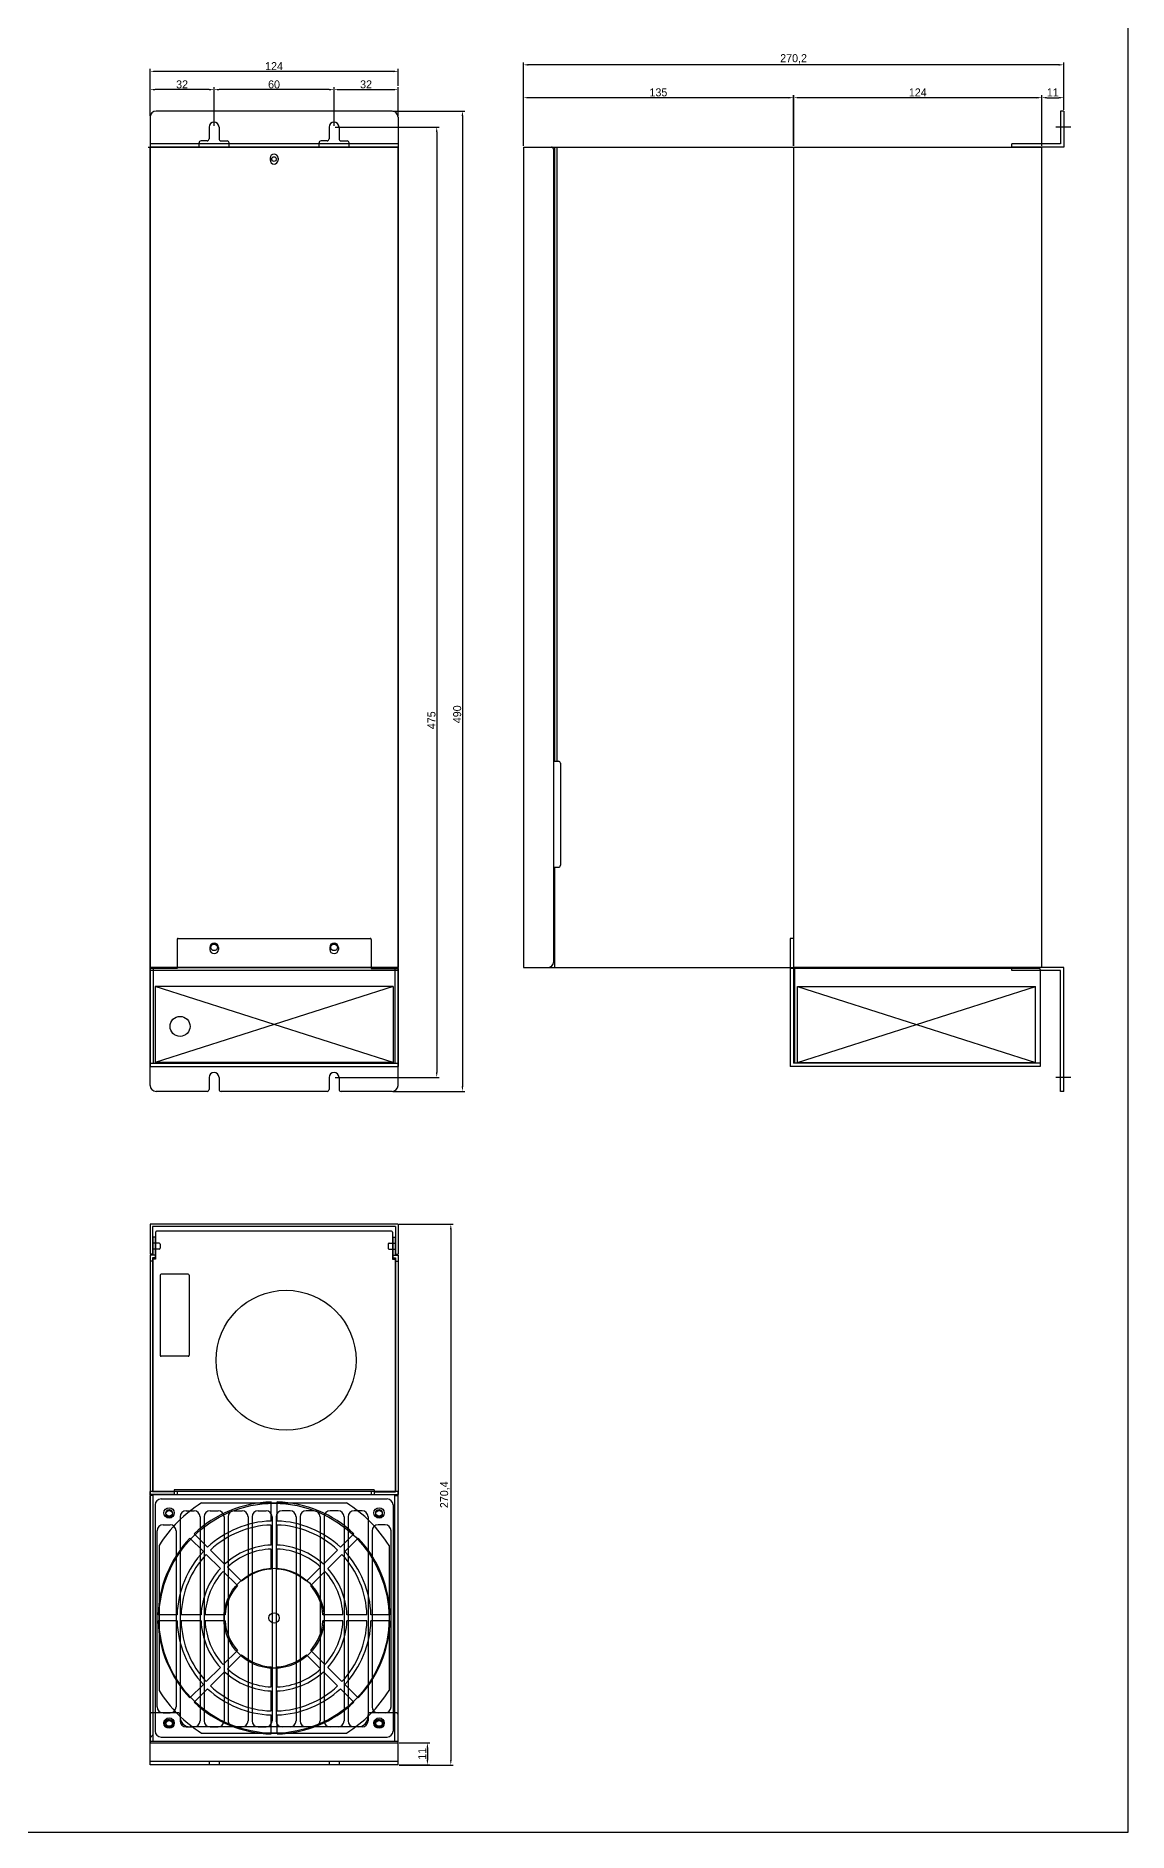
# Model space of a CAD drawing. Header units: millimetres. Extents: x 18670 to 20876, y -1616 to -172.
# Drawn here: x 20330 to 20876, y -1616 to -718 of the extents above; entities that cross this region are included whole.
import ezdxf

# ---------------------------------------------------------------- set-up
doc = ezdxf.new("R2010")
doc.units = ezdxf.units.MM
for name, color, linetype in [('CASE', 7, 'Continuous'), ('CASE BRACKET', 7, 'Continuous'), ('CASE COVER', 7, 'Continuous'), ('FAN', 7, 'Continuous'), ('방열판', 7, 'Continuous')]:
    doc.layers.add(name, color=color, linetype=linetype)
doc.dimstyles.get("Standard").update_dxf_attribs({"dimtxt": 4, "dimasz": 2, "dimexe": 0.4, "dimexo": 0.9, "dimgap": 0.9, "dimtad": 1, "dimdsep": 46, "dimtxsty": 'Standard', "dimcen": 0.09, "dimclrd": 6, "dimclre": 6, "dimclrt": 4, "dimadec": 0, "dimazin": 2, "dimtfac": 1, "dimtofl": 0, "dimtmove": 0, "dimatfit": 3, "dimfxl": 1, "dimtolj": 1, "dimtzin": 0, "dimarcsym": 0})

# ---------------------------------------------------------------- blocks, each defined once
blk = doc.blocks.new('*D755')
at = {"color": 6, "lineweight": -2, "transparency": 16777216}
for p, q in [((20479.85, -763.33), (20531.83, -763.33)), ((20530.58, -765.83), (20530.58, -1235.83)), ((20479.85, -1238.33), (20531.83, -1238.33))]:
    blk.add_line(p, q, dxfattribs=at)
at = {"color": 6, "transparency": 16777216}
for points in [[(20530.16, -765.83), (20531, -765.83), (20530.58, -763.33)], [(20530.16, -1235.83), (20531, -1235.83), (20530.58, -1238.33)]]:
    blk.add_solid(points, dxfattribs=at)
at = {"layer": 'Defpoints', "color": 0, "transparency": 16777216}
for p in [(20479.23, -763.33), (20479.23, -1238.33), (20530.58, -1238.33)]:
    blk.add_point(p, dxfattribs=at)
at = {"color": 1, "transparency": 16777216, "insert": (20527.96, -1059.83), "char_height": 4, "attachment_point": 5, "rotation": 90}
blk.add_mtext('475', dxfattribs=at)
blk = doc.blocks.new('*D756')
at = {"color": 6, "lineweight": -2, "transparency": 16777216}
for p, q in [((20508.66, -755.33), (20544.68, -755.33)), ((20543.43, -757.83), (20543.43, -1242.83)), ((20508.85, -1245.33), (20544.68, -1245.33))]:
    blk.add_line(p, q, dxfattribs=at)
at = {"color": 6, "transparency": 16777216}
for points in [[(20543.02, -757.83), (20543.85, -757.83), (20543.43, -755.33)], [(20543.02, -1242.83), (20543.85, -1242.83), (20543.43, -1245.33)]]:
    blk.add_solid(points, dxfattribs=at)
at = {"layer": 'Defpoints', "color": 0, "transparency": 16777216}
for p in [(20508.04, -755.33), (20508.23, -1245.33), (20543.43, -1245.33)]:
    blk.add_point(p, dxfattribs=at)
at = {"color": 1, "transparency": 16777216, "insert": (20540.81, -1056.83), "char_height": 4, "attachment_point": 5, "rotation": 90}
blk.add_mtext('490', dxfattribs=at)
blk = doc.blocks.new('*D757')
at = {"color": 6, "lineweight": -2, "transparency": 16777216}
for p, q in [((20479.23, -762.71), (20479.23, -743.38)), ((20481.73, -744.63), (20508.73, -744.63)), ((20511.23, -757.71), (20511.23, -743.38))]:
    blk.add_line(p, q, dxfattribs=at)
at = {"color": 6, "transparency": 16777216}
for points in [[(20481.73, -744.22), (20481.73, -745.05), (20479.23, -744.63)], [(20508.73, -744.22), (20508.73, -745.05), (20511.23, -744.63)]]:
    blk.add_solid(points, dxfattribs=at)
at = {"layer": 'Defpoints', "color": 0, "transparency": 16777216}
for p in [(20511.23, -744.63), (20511.23, -758.33), (20479.23, -763.33)]:
    blk.add_point(p, dxfattribs=at)
at = {"color": 1, "transparency": 16777216, "insert": (20495.23, -742.01), "char_height": 4, "attachment_point": 5}
blk.add_mtext('32', dxfattribs=at)
blk = doc.blocks.new('*D758')
at = {"color": 6, "lineweight": -2, "transparency": 16777216}
for p, q in [((20387.23, -757.71), (20387.23, -734.23)), ((20508.73, -735.48), (20389.73, -735.48)), ((20511.23, -742.76), (20511.23, -734.23))]:
    blk.add_line(p, q, dxfattribs=at)
at = {"color": 6, "transparency": 16777216}
for points in [[(20389.73, -735.06), (20389.73, -735.9), (20387.23, -735.48)], [(20508.73, -735.06), (20508.73, -735.9), (20511.23, -735.48)]]:
    blk.add_solid(points, dxfattribs=at)
at = {"layer": 'Defpoints', "color": 0, "transparency": 16777216}
for p in [(20387.23, -735.48), (20511.23, -743.38), (20387.23, -758.33)]:
    blk.add_point(p, dxfattribs=at)
at = {"color": 1, "transparency": 16777216, "insert": (20449.23, -732.86), "char_height": 4, "attachment_point": 5}
blk.add_mtext('124', dxfattribs=at)
blk = doc.blocks.new('*D784')
at = {"color": 6, "lineweight": -2, "transparency": 16777216}
for p, q in [((20573.92, -772.7), (20573.92, -730.97)), ((20841.62, -732.22), (20576.42, -732.22)), ((20844.12, -754.71), (20844.12, -730.97))]:
    blk.add_line(p, q, dxfattribs=at)
at = {"color": 6, "transparency": 16777216}
for points in [[(20576.42, -731.8), (20576.42, -732.64), (20573.92, -732.22)], [(20841.62, -731.8), (20841.62, -732.64), (20844.12, -732.22)]]:
    blk.add_solid(points, dxfattribs=at)
at = {"layer": 'Defpoints', "color": 0, "transparency": 16777216}
for p in [(20573.92, -732.22), (20844.12, -755.33), (20573.92, -773.33)]:
    blk.add_point(p, dxfattribs=at)
at = {"color": 1, "transparency": 16777216, "insert": (20709.02, -729.26), "char_height": 4, "attachment_point": 5}
blk.add_mtext('270,2', dxfattribs=at)
blk = doc.blocks.new('*D785')
at = {"color": 6, "lineweight": -2, "transparency": 16777216}
for p, q in [((20511.85, -1311.73), (20538.87, -1311.73)), ((20537.62, -1314.23), (20537.62, -1579.63)), ((20511.85, -1582.13), (20538.87, -1582.13))]:
    blk.add_line(p, q, dxfattribs=at)
at = {"color": 6, "transparency": 16777216}
for points in [[(20537.2, -1314.23), (20538.04, -1314.23), (20537.62, -1311.73)], [(20537.2, -1579.63), (20538.04, -1579.63), (20537.62, -1582.13)]]:
    blk.add_solid(points, dxfattribs=at)
at = {"layer": 'Defpoints', "color": 0, "transparency": 16777216}
for p in [(20511.23, -1311.73), (20511.23, -1582.13), (20537.62, -1582.13)]:
    blk.add_point(p, dxfattribs=at)
at = {"color": 1, "transparency": 16777216, "insert": (20534.66, -1446.93), "char_height": 4, "attachment_point": 5, "rotation": 90}
blk.add_mtext('270,4', dxfattribs=at)
blk = doc.blocks.new('*D786')
at = {"color": 6, "lineweight": -2, "transparency": 16777216}
for p, q in [((20709.12, -772.71), (20709.12, -747.39)), ((20830.62, -748.64), (20711.62, -748.64)), ((20833.12, -772.71), (20833.12, -747.39))]:
    blk.add_line(p, q, dxfattribs=at)
at = {"color": 6, "transparency": 16777216}
for points in [[(20711.62, -748.22), (20711.62, -749.06), (20709.12, -748.64)], [(20830.62, -748.22), (20830.62, -749.06), (20833.12, -748.64)]]:
    blk.add_solid(points, dxfattribs=at)
at = {"layer": 'Defpoints', "color": 0, "transparency": 16777216}
for p in [(20709.12, -748.64), (20709.12, -773.33), (20833.12, -773.33)]:
    blk.add_point(p, dxfattribs=at)
at = {"color": 1, "transparency": 16777216, "insert": (20771.12, -746.01), "char_height": 4, "attachment_point": 5}
blk.add_mtext('124', dxfattribs=at)
blk = doc.blocks.new('*D787')
at = {"color": 6, "lineweight": -2, "transparency": 16777216}
for p, q in [((20573.92, -772.7), (20573.92, -747.39)), ((20706.42, -748.64), (20576.42, -748.64)), ((20708.92, -772.7), (20708.92, -747.39))]:
    blk.add_line(p, q, dxfattribs=at)
at = {"color": 6, "transparency": 16777216}
for points in [[(20576.42, -748.22), (20576.42, -749.06), (20573.92, -748.64)], [(20706.42, -748.22), (20706.42, -749.06), (20708.92, -748.64)]]:
    blk.add_solid(points, dxfattribs=at)
at = {"layer": 'Defpoints', "color": 0, "transparency": 16777216}
for p in [(20573.92, -748.64), (20573.92, -773.33), (20708.92, -773.33)]:
    blk.add_point(p, dxfattribs=at)
at = {"color": 1, "transparency": 16777216, "insert": (20641.42, -746.01), "char_height": 4, "attachment_point": 5}
blk.add_mtext('135', dxfattribs=at)
blk = doc.blocks.new('*D788')
at = {"color": 6, "lineweight": -2, "transparency": 16777216}
for p, q in [((20833.12, -772.71), (20833.12, -747.39)), ((20835.62, -748.64), (20841.62, -748.64)), ((20844.12, -754.71), (20844.12, -747.39))]:
    blk.add_line(p, q, dxfattribs=at)
at = {"color": 6, "transparency": 16777216}
for points in [[(20835.62, -748.22), (20835.62, -749.06), (20833.12, -748.64)], [(20841.62, -748.22), (20841.62, -749.06), (20844.12, -748.64)]]:
    blk.add_solid(points, dxfattribs=at)
at = {"layer": 'Defpoints', "color": 0, "transparency": 16777216}
for p in [(20844.12, -748.64), (20844.12, -755.33), (20833.12, -773.33)]:
    blk.add_point(p, dxfattribs=at)
at = {"color": 1, "transparency": 16777216, "insert": (20838.62, -746.01), "char_height": 4, "attachment_point": 5}
blk.add_mtext('11', dxfattribs=at)
blk = doc.blocks.new('*D789')
at = {"color": 6, "lineweight": -2, "transparency": 16777216}
for p, q in [((20511.85, -1570.93), (20527.18, -1570.93)), ((20525.93, -1573.43), (20525.93, -1579.43)), ((20511.85, -1581.93), (20527.18, -1581.93))]:
    blk.add_line(p, q, dxfattribs=at)
at = {"color": 6, "transparency": 16777216}
for points in [[(20525.52, -1573.43), (20526.35, -1573.43), (20525.93, -1570.93)], [(20525.52, -1579.43), (20526.35, -1579.43), (20525.93, -1581.93)]]:
    blk.add_solid(points, dxfattribs=at)
at = {"layer": 'Defpoints', "color": 0, "transparency": 16777216}
for p in [(20511.23, -1570.93), (20511.23, -1581.93), (20525.93, -1581.93)]:
    blk.add_point(p, dxfattribs=at)
at = {"color": 1, "transparency": 16777216, "insert": (20523.31, -1576.43), "char_height": 4, "attachment_point": 5, "rotation": 90}
blk.add_mtext('11', dxfattribs=at)
blk = doc.blocks.new('*D790')
at = {"color": 6, "lineweight": -2, "transparency": 16777216}
for p, q in [((20419.23, -762.71), (20419.23, -743.38)), ((20476.73, -744.63), (20421.73, -744.63)), ((20479.23, -762.71), (20479.23, -743.38))]:
    blk.add_line(p, q, dxfattribs=at)
at = {"color": 6, "transparency": 16777216}
for points in [[(20421.73, -744.22), (20421.73, -745.05), (20419.23, -744.63)], [(20476.73, -744.22), (20476.73, -745.05), (20479.23, -744.63)]]:
    blk.add_solid(points, dxfattribs=at)
at = {"layer": 'Defpoints', "color": 0, "transparency": 16777216}
for p in [(20419.23, -744.63), (20419.23, -763.33), (20479.23, -763.33)]:
    blk.add_point(p, dxfattribs=at)
at = {"color": 1, "transparency": 16777216, "insert": (20449.23, -742.01), "char_height": 4, "attachment_point": 5}
blk.add_mtext('60', dxfattribs=at)
blk = doc.blocks.new('*D791')
at = {"color": 6, "lineweight": -2, "transparency": 16777216}
for p, q in [((20387.23, -757.71), (20387.23, -743.38)), ((20416.73, -744.63), (20389.73, -744.63)), ((20419.23, -762.71), (20419.23, -743.38))]:
    blk.add_line(p, q, dxfattribs=at)
at = {"color": 6, "transparency": 16777216}
for points in [[(20389.73, -744.22), (20389.73, -745.05), (20387.23, -744.63)], [(20416.73, -744.22), (20416.73, -745.05), (20419.23, -744.63)]]:
    blk.add_solid(points, dxfattribs=at)
at = {"layer": 'Defpoints', "color": 0, "transparency": 16777216}
for p in [(20387.23, -744.63), (20387.23, -758.33), (20419.23, -763.33)]:
    blk.add_point(p, dxfattribs=at)
at = {"color": 1, "transparency": 16777216, "insert": (20403.23, -742.01), "char_height": 4, "attachment_point": 5}
blk.add_mtext('32', dxfattribs=at)

msp = doc.modelspace()

# ---------------------------------------------------------------- linework, layer by layer
for p, q in [((20876.286, -1615.542), (20876.286, -172.361)), ((20386.229, -773.332), (20387.229, -773.332)), ((18669.776, -1615.542), (20876.286, -1615.542))]:
    msp.add_line(p, q)
at = {"layer": 'CASE'}
for p, q in [((20387.229, -773.332), (20387.229, -1183.332)), ((20387.229, -773.332), (20398.229, -773.332)), ((20388.629, -773.332), (20509.829, -773.332)), ((20500.229, -773.332), (20511.229, -773.332)), ((20511.229, -773.332), (20511.229, -1183.332)), ((20575.418, -773.329), (20708.918, -773.329)), ((20589.418, -773.329), (20589.418, -1080.329)), ((20590.618, -773.329), (20590.618, -1080.329)), ((20708.918, -773.329), (20708.918, -1183.329)), ((20589.418, -1080.329), (20591.418, -1080.329)), ((20592.418, -1081.329), (20592.418, -1132.329)), ((20589.418, -1133.329), (20589.418, -1183.329)), ((20589.418, -1133.329), (20591.418, -1133.329)), ((20387.229, -1183.332), (20398.229, -1183.332)), ((20388.629, -1183.332), (20509.829, -1183.332)), ((20577.418, -1183.329), (20708.918, -1183.329)), ((20389.829, -1318.234), (20388.629, -1318.234)), ((20388.629, -1318.234), (20388.629, -1327.234)), ((20389.829, -1318.234), (20389.829, -1328.434)), ((20390.029, -1315.734), (20390.029, -1329.234)), ((20507.929, -1315.234), (20390.529, -1315.234)), ((20508.429, -1315.734), (20508.429, -1329.234)), ((20508.629, -1318.234), (20509.829, -1318.234)), ((20508.629, -1318.234), (20508.629, -1328.434)), ((20509.829, -1318.234), (20509.829, -1327.234)), ((20387.229, -1327.234), (20387.229, -1446.734)), ((20388.629, -1327.234), (20387.229, -1327.234)), ((20388.429, -1328.434), (20388.429, -1445.534)), ((20389.829, -1328.434), (20388.429, -1328.434)), ((20389.829, -1327.234), (20388.629, -1327.234)), ((20508.629, -1327.234), (20509.829, -1327.234)), ((20508.629, -1328.434), (20510.029, -1328.434)), ((20509.829, -1327.234), (20511.229, -1327.234)), ((20510.029, -1328.434), (20510.029, -1445.534)), ((20511.229, -1327.234), (20511.229, -1446.734)), ((20388.429, -1330.234), (20387.229, -1330.234)), ((20388.629, -1329.234), (20388.629, -1445.234)), ((20390.029, -1329.234), (20388.629, -1329.234)), ((20392.229, -1337.237), (20392.229, -1377.237)), ((20406.229, -1336.737), (20392.729, -1336.737)), ((20406.729, -1337.237), (20406.729, -1377.237)), ((20508.429, -1329.234), (20509.829, -1329.234)), ((20509.829, -1329.234), (20509.829, -1445.234)), ((20510.029, -1330.234), (20511.229, -1330.234)), ((20406.229, -1377.737), (20392.729, -1377.737)), ((20399.229, -1445.234), (20388.629, -1445.234)), ((20499.229, -1444.434), (20399.229, -1444.434)), ((20399.229, -1444.434), (20399.229, -1445.234)), ((20499.229, -1444.434), (20499.229, -1445.234)), ((20499.229, -1445.234), (20509.829, -1445.234)), ((20399.229, -1446.734), (20387.229, -1446.734)), ((20399.229, -1445.534), (20388.429, -1445.534)), ((20399.229, -1445.534), (20399.229, -1446.734)), ((20499.229, -1445.534), (20510.029, -1445.534)), ((20499.229, -1445.534), (20499.229, -1446.734)), ((20499.229, -1446.734), (20511.229, -1446.734))]:
    msp.add_line(p, q, dxfattribs=at)
at = {"layer": 'CASE', "color": 5}
for p, q in [((20400.729, -1169.329), (20400.729, -1183.829)), ((20401.229, -1168.829), (20497.229, -1168.829)), ((20417.079, -1173.329), (20417.079, -1174.329)), ((20421.379, -1173.329), (20421.379, -1174.329)), ((20477.079, -1173.329), (20477.079, -1174.329)), ((20481.379, -1173.329), (20481.379, -1174.329)), ((20497.729, -1169.329), (20497.729, -1183.829)), ((20707.318, -1168.829), (20707.318, -1232.829)), ((20708.918, -1168.829), (20707.318, -1168.829)), ((20708.918, -1168.829), (20708.918, -1231.229)), ((20387.229, -1183.829), (20387.229, -1232.829)), ((20400.729, -1183.829), (20387.229, -1183.829)), ((20388.829, -1183.829), (20388.829, -1231.229)), ((20497.729, -1183.829), (20511.229, -1183.829)), ((20509.629, -1183.829), (20509.629, -1231.229)), ((20511.229, -1183.829), (20511.229, -1232.829)), ((20708.918, -1183.829), (20707.318, -1183.829)), ((20709.418, -1184.329), (20709.418, -1231.229)), ((20831.818, -1183.829), (20709.918, -1183.829)), ((20832.318, -1184.329), (20832.318, -1232.829)), ((20387.229, -1231.229), (20511.229, -1231.229)), ((20387.229, -1232.829), (20511.229, -1232.829)), ((20832.318, -1232.829), (20707.318, -1232.829)), ((20832.318, -1231.229), (20708.918, -1231.229)), ((20387.229, -1446.934), (20387.229, -1445.334)), ((20511.229, -1445.334), (20387.229, -1445.334)), ((20400.729, -1445.334), (20400.729, -1446.934)), ((20497.729, -1445.334), (20497.729, -1446.934)), ((20511.229, -1446.934), (20511.229, -1445.334)), ((20511.229, -1446.934), (20387.229, -1446.934)), ((20387.229, -1570.334), (20387.229, -1447.334)), ((20388.829, -1447.334), (20387.229, -1447.334)), ((20388.829, -1570.334), (20388.829, -1446.934)), ((20447.729, -1460.058), (20447.729, -1450.554)), ((20450.729, -1460.058), (20450.729, -1450.554)), ((20509.629, -1570.334), (20509.629, -1446.934)), ((20509.629, -1447.334), (20511.229, -1447.334)), ((20511.229, -1570.334), (20511.229, -1447.334)), ((20447.729, -1472.065), (20447.729, -1462.059)), ((20450.729, -1472.065), (20450.729, -1462.059)), ((20413.89, -1475.317), (20407.169, -1468.597)), ((20416.011, -1473.196), (20409.291, -1466.475)), ((20489.166, -1466.475), (20482.446, -1473.196)), ((20491.288, -1468.597), (20484.567, -1475.317)), ((20422.38, -1483.808), (20415.305, -1476.732)), ((20424.502, -1481.686), (20417.426, -1474.61)), ((20447.729, -1484.08), (20447.729, -1474.067)), ((20450.729, -1484.08), (20450.729, -1474.067)), ((20481.031, -1474.61), (20473.955, -1481.686)), ((20483.153, -1476.732), (20476.077, -1483.808)), ((20430.876, -1492.304), (20423.796, -1485.223)), ((20432.998, -1490.182), (20425.917, -1483.102)), ((20472.54, -1483.102), (20465.46, -1490.182)), ((20474.661, -1485.223), (20467.581, -1492.304)), ((20400.752, -1507.034), (20391.248, -1507.034)), ((20412.759, -1507.034), (20402.753, -1507.034)), ((20424.775, -1507.034), (20414.761, -1507.034)), ((20483.696, -1507.034), (20473.683, -1507.034)), ((20495.704, -1507.034), (20485.698, -1507.034)), ((20507.209, -1507.034), (20497.705, -1507.034)), ((20400.752, -1510.034), (20391.248, -1510.034)), ((20412.759, -1510.034), (20402.753, -1510.034)), ((20424.775, -1510.034), (20414.761, -1510.034)), ((20483.696, -1510.034), (20473.683, -1510.034)), ((20495.704, -1510.034), (20485.698, -1510.034)), ((20507.209, -1510.034), (20497.705, -1510.034)), ((20430.876, -1524.765), (20423.796, -1531.846)), ((20474.661, -1531.846), (20467.581, -1524.765)), ((20422.38, -1533.261), (20415.305, -1540.337)), ((20432.998, -1526.887), (20425.917, -1533.967)), ((20447.729, -1543.002), (20447.729, -1532.989)), ((20450.729, -1543.002), (20450.729, -1532.989)), ((20465.46, -1526.887), (20472.54, -1533.967)), ((20483.153, -1540.337), (20476.077, -1533.261)), ((20413.89, -1541.752), (20407.169, -1548.472)), ((20416.011, -1543.873), (20409.291, -1550.594)), ((20424.502, -1535.383), (20417.426, -1542.459)), ((20473.955, -1535.383), (20481.031, -1542.459)), ((20482.446, -1543.873), (20489.166, -1550.594)), ((20491.288, -1548.472), (20484.567, -1541.752)), ((20447.729, -1555.01), (20447.729, -1545.004)), ((20450.729, -1555.01), (20450.729, -1545.004)), ((20447.729, -1566.515), (20447.729, -1557.011)), ((20450.729, -1566.515), (20450.729, -1557.011)), ((20388.829, -1566.813), (20387.229, -1568.413)), ((20511.229, -1570.334), (20387.229, -1570.334))]:
    msp.add_line(p, q, dxfattribs=at)
at = {"layer": 'CASE'}
for centre, radius in [((20449.229, -779.332), 1.15), ((20455.229, -1379.734), 35)]:
    msp.add_circle(centre, radius, dxfattribs=at)
at = {"layer": 'CASE', "color": 5}
for centre, radius in [((20402.229, -1212.829), 5), ((20396.729, -1456.034), 2.6), ((20501.729, -1456.034), 2.6), ((20449.229, -1508.534), 2.6), ((20396.729, -1561.034), 2.6), ((20501.729, -1561.034), 2.6)]:
    msp.add_circle(centre, radius, dxfattribs=at)
at = {"layer": 'CASE'}
for centre, radius, start, end in [((20591.418, -1081.329), 1, 0, 90), ((20591.418, -1132.329), 1, 270, 0), ((20390.529, -1315.734), 0.5, 89.999941, 180), ((20507.929, -1315.734), 0.5, 0, 89.999941), ((20392.729, -1337.237), 0.5, 90, 180), ((20406.229, -1337.237), 0.5, 0, 90), ((20392.729, -1377.237), 0.5, 180, 270), ((20406.229, -1377.237), 0.5, 270, 0)]:
    msp.add_arc(centre, radius, start, end, dxfattribs=at)
at = {"layer": 'CASE', "color": 5}
for centre, radius, start, end in [((20401.229, -1169.329), 0.5, 90, 180), ((20419.229, -1173.329), 2.15, 0, 180), ((20419.229, -1174.329), 2.15, 180, 0), ((20479.229, -1173.329), 2.15, 0, 180), ((20479.229, -1174.329), 2.15, 180, 0), ((20497.229, -1169.329), 0.5, 0, 90), ((20387.729, -1184.329), 0.5, 90, 180), ((20510.729, -1184.329), 0.5, 0, 90), ((20709.918, -1184.329), 0.5, 90, 180), ((20831.818, -1184.329), 0.5, 0, 90), ((20449.229, -1508.534), 58, 91.481953, 133.518047), ((20449.229, -1508.534), 58, 46.481953, 88.518047), ((20449.229, -1508.534), 48.5, 91.772317, 133.227683), ((20449.229, -1508.534), 46.5, 91.848572, 133.151428), ((20449.229, -1508.534), 48.5, 46.772317, 88.227683), ((20449.229, -1508.534), 46.5, 46.848572, 88.151428), ((20449.229, -1508.534), 58, 136.481953, 178.518047), ((20449.229, -1508.534), 36.5, 92.355284, 132.644716), ((20449.229, -1508.534), 36.5, 47.355284, 87.644716), ((20449.229, -1508.534), 58, 1.481953, 43.518047), ((20449.229, -1508.534), 48.5, 136.772317, 178.227683), ((20449.229, -1508.534), 46.5, 136.848572, 178.151428), ((20449.229, -1508.534), 34.5, 92.491906, 132.508094), ((20449.229, -1508.534), 34.5, 47.491906, 87.508094), ((20449.229, -1508.534), 46.5, 1.848572, 43.151428), ((20449.229, -1508.534), 48.5, 1.772317, 43.227683), ((20449.229, -1508.534), 36.5, 137.355284, 177.644716), ((20449.229, -1508.534), 34.5, 137.491906, 177.508094), ((20449.229, -1508.534), 24.5, 93.5101, 131.4899), ((20449.229, -1508.534), 24.5, 48.5101, 86.4899), ((20449.229, -1508.534), 34.5, 2.491906, 42.508094), ((20449.229, -1508.534), 36.5, 2.355284, 42.644716), ((20449.229, -1508.534), 24.5, 138.5101, 176.4899), ((20449.229, -1508.534), 24.5, 3.5101, 41.4899), ((20449.229, -1508.534), 58, 181.481953, 223.518047), ((20449.229, -1508.534), 48.5, 181.772317, 223.227683), ((20449.229, -1508.534), 46.5, 181.848572, 223.151428), ((20449.229, -1508.534), 36.5, 182.355284, 222.644716), ((20449.229, -1508.534), 34.5, 182.491906, 222.508094), ((20449.229, -1508.534), 24.5, 183.5101, 221.4899), ((20449.229, -1508.534), 24.5, 318.5101, 356.4899), ((20449.229, -1508.534), 34.5, 317.491906, 357.508094), ((20449.229, -1508.534), 36.5, 317.355284, 357.644716), ((20449.229, -1508.534), 46.5, 316.848572, 358.151428), ((20449.229, -1508.534), 48.5, 316.772317, 358.227683), ((20449.229, -1508.534), 58, 316.481953, 358.518047), ((20449.229, -1508.534), 34.5, 227.491906, 267.508094), ((20449.229, -1508.534), 24.5, 228.5101, 266.4899), ((20449.229, -1508.534), 24.5, 273.5101, 311.4899), ((20449.229, -1508.534), 34.5, 272.491906, 312.508094), ((20449.229, -1508.534), 48.5, 226.772317, 268.227683), ((20449.229, -1508.534), 46.5, 226.848572, 268.151428), ((20449.229, -1508.534), 36.5, 227.355284, 267.644716), ((20449.229, -1508.534), 36.5, 272.355284, 312.644716), ((20449.229, -1508.534), 46.5, 271.848572, 313.151428), ((20449.229, -1508.534), 48.5, 271.772317, 313.227683), ((20449.229, -1508.534), 58, 226.481953, 268.518047), ((20449.229, -1508.534), 58, 271.481953, 313.518047)]:
    msp.add_arc(centre, radius, start, end, dxfattribs=at)
at = {"layer": 'CASE BRACKET', "color": 2}
for p, q in [((20387.229, -758.332), (20387.229, -773.332)), ((20508.229, -755.332), (20390.229, -755.332)), ((20511.229, -758.332), (20511.229, -773.332)), ((20844.118, -755.332), (20842.518, -755.332)), ((20842.518, -755.332), (20842.518, -771.732)), ((20844.118, -755.332), (20844.118, -773.332)), ((20511.229, -771.732), (20387.229, -771.732)), ((20411.729, -771.732), (20411.729, -771.232)), ((20411.729, -773.332), (20411.729, -771.732)), ((20415.729, -770.232), (20412.729, -770.232)), ((20416.729, -763.332), (20416.729, -769.232)), ((20421.729, -763.332), (20421.729, -769.232)), ((20422.729, -770.232), (20425.729, -770.232)), ((20426.729, -771.732), (20426.729, -771.232)), ((20426.729, -773.332), (20426.729, -771.732)), ((20471.729, -771.732), (20471.729, -771.232)), ((20471.729, -773.332), (20471.729, -771.732)), ((20475.729, -770.232), (20472.729, -770.232)), ((20476.729, -763.332), (20476.729, -769.232)), ((20481.729, -763.332), (20481.729, -769.232)), ((20482.729, -770.232), (20485.729, -770.232)), ((20486.729, -771.732), (20486.729, -771.232)), ((20486.729, -773.332), (20486.729, -771.732)), ((20842.518, -771.732), (20818.118, -771.732)), ((20818.118, -773.332), (20818.118, -771.732)), ((20847.666, -763.332), (20840.211, -763.332)), ((20511.229, -773.332), (20387.229, -773.332)), ((20844.118, -773.332), (20818.118, -773.332)), ((20511.229, -1183.332), (20387.229, -1183.332)), ((20387.229, -1242.332), (20387.229, -1183.332)), ((20511.229, -1184.932), (20387.229, -1184.932)), ((20511.229, -1242.332), (20511.229, -1183.332)), ((20844.118, -1183.332), (20818.118, -1183.332)), ((20818.118, -1184.932), (20818.118, -1183.332)), ((20842.518, -1184.932), (20818.118, -1184.932)), ((20842.518, -1245.332), (20842.518, -1184.932)), ((20844.118, -1245.332), (20844.118, -1183.332)), ((20416.729, -1238.332), (20416.729, -1244.332)), ((20421.729, -1238.332), (20421.729, -1244.332)), ((20476.729, -1238.332), (20476.729, -1244.332)), ((20481.729, -1238.332), (20481.729, -1244.332)), ((20847.666, -1238.332), (20840.211, -1238.332)), ((20415.729, -1245.332), (20390.229, -1245.332)), ((20475.729, -1245.332), (20422.729, -1245.332)), ((20508.229, -1245.332), (20482.729, -1245.332)), ((20844.118, -1245.332), (20842.518, -1245.332)), ((20387.229, -1581.934), (20387.229, -1556.933)), ((20401.229, -1555.933), (20388.229, -1555.933)), ((20402.229, -1557.933), (20402.229, -1556.933)), ((20496.229, -1557.933), (20496.229, -1556.933)), ((20510.229, -1555.933), (20497.229, -1555.933)), ((20511.229, -1581.934), (20511.229, -1556.933)), ((20491.229, -1562.933), (20407.229, -1562.933)), ((20511.229, -1580.334), (20387.229, -1580.334)), ((20511.229, -1581.934), (20387.229, -1581.934)), ((20416.729, -1580.334), (20416.729, -1581.934)), ((20421.729, -1580.334), (20421.729, -1581.934)), ((20476.729, -1580.334), (20476.729, -1581.934)), ((20481.729, -1580.334), (20481.729, -1581.934))]:
    msp.add_line(p, q, dxfattribs=at)
for centre in [(20396.729, -1561.434), (20501.729, -1561.434)]:
    msp.add_circle(centre, 2.25, dxfattribs=at)
for centre, radius, start, end in [((20390.229, -758.332), 3, 90, 180), ((20419.229, -763.332), 2.5, 0, 180), ((20479.229, -763.332), 2.5, 0, 180), ((20508.229, -758.332), 3, 0, 90), ((20412.729, -771.232), 1, 90, 180), ((20415.729, -769.232), 1, 270, 0), ((20422.729, -769.232), 1, 180, 270), ((20425.729, -771.232), 1, 360, 90), ((20472.729, -771.232), 1, 90, 180), ((20475.729, -769.232), 1, 270, 0), ((20482.729, -769.232), 1, 180, 270), ((20485.729, -771.232), 1, 360, 90), ((20419.229, -1238.332), 2.5, 0, 180), ((20479.229, -1238.332), 2.5, 0, 180), ((20390.229, -1242.332), 3, 180, 270), ((20415.729, -1244.332), 1, 270, 0), ((20422.729, -1244.332), 1, 180, 270), ((20475.729, -1244.332), 1, 270, 0), ((20482.729, -1244.332), 1, 180, 270), ((20508.229, -1242.332), 3, 270, 0), ((20388.229, -1556.933), 1, 90, 180), ((20401.229, -1556.933), 1, 0, 90), ((20407.229, -1557.933), 5, 180, 270), ((20491.229, -1557.933), 5, 270, 0), ((20497.229, -1556.933), 1, 90, 180), ((20510.229, -1556.933), 1, 0, 90)]:
    msp.add_arc(centre, radius, start, end, dxfattribs=at)
at = {"layer": 'CASE COVER'}
for p, q in [((20511.229, -773.332), (20387.229, -773.332)), ((20387.229, -773.332), (20387.229, -1183.332)), ((20447.229, -778.832), (20447.229, -779.832)), ((20451.229, -778.832), (20451.229, -779.832)), ((20511.229, -773.332), (20511.229, -1183.332)), ((20573.918, -773.329), (20587.918, -773.329)), ((20573.918, -773.329), (20573.918, -1183.329)), ((20588.918, -774.329), (20588.918, -1180.829)), ((20511.229, -1183.332), (20387.229, -1183.332)), ((20573.918, -1183.329), (20586.418, -1183.329)), ((20511.229, -1311.734), (20387.229, -1311.734)), ((20387.229, -1311.734), (20387.229, -1326.734)), ((20510.029, -1312.934), (20388.429, -1312.934)), ((20388.429, -1312.934), (20388.429, -1326.734)), ((20510.029, -1312.934), (20510.029, -1326.734)), ((20511.229, -1311.734), (20511.229, -1326.734)), ((20388.429, -1326.734), (20387.229, -1326.734)), ((20391.729, -1321.234), (20388.429, -1321.234)), ((20391.729, -1324.234), (20388.429, -1324.234)), ((20392.229, -1321.734), (20392.229, -1323.734)), ((20506.229, -1321.734), (20506.229, -1323.734)), ((20506.729, -1321.234), (20510.029, -1321.234)), ((20506.729, -1324.234), (20510.029, -1324.234)), ((20510.029, -1326.734), (20511.229, -1326.734))]:
    msp.add_line(p, q, dxfattribs=at)
for centre, radius, start, end in [((20449.229, -778.832), 2, 0, 180), ((20449.229, -779.832), 2, 180, 0), ((20587.918, -774.329), 1, 0, 90), ((20586.418, -1180.829), 2.5, 270, 0), ((20391.729, -1321.734), 0.5, 0, 90), ((20391.729, -1323.734), 0.5, 270, 360), ((20506.729, -1321.734), 0.5, 90, 180), ((20506.729, -1323.734), 0.5, 180, 270)]:
    msp.add_arc(centre, radius, start, end, dxfattribs=at)
at = {"layer": 'FAN', "color": 5}
for p, q in [((20389.729, -1192.829), (20389.729, -1230.829)), ((20508.729, -1192.829), (20389.729, -1230.829)), ((20508.729, -1230.829), (20389.729, -1192.829)), ((20508.729, -1192.829), (20389.729, -1192.829)), ((20508.729, -1192.829), (20508.729, -1230.829)), ((20711.02, -1230.829), (20711.02, -1192.829)), ((20711.02, -1230.829), (20830.02, -1192.829)), ((20711.02, -1192.829), (20830.02, -1230.829)), ((20711.02, -1192.829), (20830.02, -1192.829)), ((20830.02, -1230.829), (20830.02, -1192.829)), ((20508.729, -1230.829), (20389.729, -1230.829)), ((20711.02, -1230.829), (20830.02, -1230.829)), ((20389.729, -1452.034), (20389.729, -1565.034)), ((20392.729, -1449.034), (20505.729, -1449.034)), ((20412.928, -1451.034), (20485.529, -1451.034)), ((20508.729, -1452.034), (20508.729, -1565.034)), ((20391.729, -1472.233), (20391.729, -1544.834)), ((20506.729, -1472.233), (20506.729, -1544.834)), ((20392.729, -1568.034), (20505.729, -1568.034)), ((20412.928, -1566.034), (20485.529, -1566.034))]:
    msp.add_line(p, q, dxfattribs=at)
at = {"layer": 'FAN', "color": 5, "ltscale": 10}
for radius in [57.5, 25]:
    msp.add_circle((20449.229, -1508.684), radius, dxfattribs=at)
at = {"layer": 'FAN', "color": 5}
for centre in [(20396.729, -1456.034), (20501.729, -1456.034), (20396.729, -1561.034), (20501.729, -1561.034)]:
    msp.add_circle(centre, 1.65, dxfattribs=at)
for centre, radius, start, end in [((20392.729, -1452.034), 3, 90, 180), ((20449.229, -1508.534), 68, 122.264985, 147.735015), ((20449.229, -1508.534), 68, 32.264985, 57.735015), ((20505.729, -1452.034), 3, 0, 90), ((20449.229, -1508.534), 68, 212.264985, 237.735015), ((20449.229, -1508.534), 68, 302.264985, 327.735015), ((20392.729, -1565.034), 3, 180, 270), ((20505.729, -1565.034), 3, 270, 0)]:
    msp.add_arc(centre, radius, start, end, dxfattribs=at)
at = {"layer": '방열판', "ltscale": 10}
for p, q in [((20387.229, -1183.329), (20387.229, -773.332)), ((20511.229, -773.332), (20387.229, -773.332)), ((20511.229, -1183.329), (20511.229, -773.332)), ((20709.118, -773.332), (20833.118, -773.332)), ((20709.118, -1183.329), (20709.118, -773.332)), ((20833.118, -1183.329), (20833.118, -773.332)), ((20387.229, -1183.329), (20511.229, -1183.329)), ((20833.118, -1183.329), (20709.118, -1183.329)), ((20387.229, -1446.934), (20387.229, -1570.934)), ((20511.229, -1446.934), (20387.229, -1446.934)), ((20511.229, -1570.934), (20511.229, -1446.934)), ((20393.729, -1461.934), (20397.229, -1461.934)), ((20402.229, -1457.934), (20402.229, -1559.934)), ((20405.229, -1454.934), (20409.229, -1454.934)), ((20412.229, -1457.934), (20412.229, -1559.934)), ((20414.229, -1457.934), (20414.229, -1559.934)), ((20417.229, -1454.934), (20421.229, -1454.934)), ((20424.229, -1457.934), (20424.229, -1559.934)), ((20426.229, -1457.934), (20426.229, -1559.934)), ((20429.229, -1454.934), (20433.229, -1454.934)), ((20436.229, -1457.934), (20436.229, -1559.934)), ((20438.229, -1457.934), (20438.229, -1559.934)), ((20441.229, -1454.934), (20445.229, -1454.934)), ((20448.229, -1457.934), (20448.229, -1559.934)), ((20450.229, -1457.934), (20450.229, -1559.934)), ((20457.229, -1454.934), (20453.229, -1454.934)), ((20460.229, -1457.934), (20460.229, -1559.934)), ((20462.229, -1457.934), (20462.229, -1559.934)), ((20469.229, -1454.934), (20465.229, -1454.934)), ((20472.229, -1457.934), (20472.229, -1559.934)), ((20474.229, -1457.934), (20474.229, -1559.934)), ((20481.229, -1454.934), (20477.229, -1454.934)), ((20484.229, -1457.934), (20484.229, -1559.934)), ((20486.229, -1457.934), (20486.229, -1559.934)), ((20493.229, -1454.934), (20489.229, -1454.934)), ((20496.229, -1457.934), (20496.229, -1559.934)), ((20504.729, -1461.934), (20501.229, -1461.934)), ((20390.729, -1552.934), (20390.729, -1464.934)), ((20400.229, -1464.934), (20400.229, -1552.934)), ((20498.229, -1464.934), (20498.229, -1552.934)), ((20507.729, -1552.934), (20507.729, -1464.934)), ((20393.729, -1555.934), (20397.229, -1555.934)), ((20504.729, -1555.934), (20501.229, -1555.934)), ((20387.229, -1570.934), (20511.229, -1570.934)), ((20405.229, -1562.934), (20409.229, -1562.934)), ((20417.229, -1562.934), (20421.229, -1562.934)), ((20429.229, -1562.934), (20433.229, -1562.934)), ((20441.229, -1562.934), (20445.229, -1562.934)), ((20457.229, -1562.934), (20453.229, -1562.934)), ((20469.229, -1562.934), (20465.229, -1562.934)), ((20481.229, -1562.934), (20477.229, -1562.934)), ((20493.229, -1562.934), (20489.229, -1562.934))]:
    msp.add_line(p, q, dxfattribs=at)
for centre in [(20419.229, -1173.329), (20479.229, -1173.329)]:
    msp.add_circle(centre, 1.65, dxfattribs=at)
at = {"layer": '방열판'}
for centre in [(20396.729, -1456.434), (20501.729, -1456.434), (20396.729, -1561.434), (20501.729, -1561.434)]:
    msp.add_circle(centre, 1.65, dxfattribs=at)
at = {"layer": '방열판', "ltscale": 10}
for centre, start, end in [((20393.729, -1464.934), 90, 180), ((20397.229, -1464.934), 0, 90), ((20405.229, -1457.934), 90, 180), ((20409.229, -1457.934), 0, 90), ((20417.229, -1457.934), 90, 180), ((20421.229, -1457.934), 0, 90), ((20429.229, -1457.934), 90, 180), ((20433.229, -1457.934), 0, 90), ((20441.229, -1457.934), 90, 180), ((20445.229, -1457.934), 0, 90), ((20453.229, -1457.934), 90, 180), ((20457.229, -1457.934), 0, 90), ((20465.229, -1457.934), 90, 180), ((20469.229, -1457.934), 0, 90), ((20477.229, -1457.934), 90, 180), ((20481.229, -1457.934), 0, 90), ((20489.229, -1457.934), 90, 180), ((20493.229, -1457.934), 0, 90), ((20501.229, -1464.934), 90, 180), ((20504.729, -1464.934), 0, 90), ((20393.729, -1552.934), 180, 270), ((20397.229, -1552.934), 270, 0), ((20501.229, -1552.934), 180, 270), ((20504.729, -1552.934), 270, 0), ((20405.229, -1559.934), 180, 270), ((20409.229, -1559.934), 270, 0), ((20417.229, -1559.934), 180, 270), ((20421.229, -1559.934), 270, 0), ((20429.229, -1559.934), 180, 270), ((20433.229, -1559.934), 270, 0), ((20441.229, -1559.934), 180, 270), ((20445.229, -1559.934), 270, 0), ((20453.229, -1559.934), 180, 270), ((20457.229, -1559.934), 270, 0), ((20465.229, -1559.934), 180, 270), ((20469.229, -1559.934), 270, 0), ((20477.229, -1559.934), 180, 270), ((20481.229, -1559.934), 270, 0), ((20489.229, -1559.934), 180, 270), ((20493.229, -1559.934), 270, 0)]:
    msp.add_arc(centre, 3, start, end, dxfattribs=at)

# ---------------------------------------------------------------- dimensions: what is measured, and where the dimension line sits
at = {"color": 2}
for base, p1, p2, override, picture, middle in [((20573.918, -732.22), (20844.118, -755.332), (20573.918, -773.329), {"dimasz": 2.5, "dimexe": 1.25, "dimexo": 0.625, "dimgap": 0.625, "dimdsep": 44, "dimcen": 2.5, "dimclrt": 1, "dimazin": 0, "dimtofl": 1, "dimtolj": 0, "dimtzin": 8}, '*D784', (20709.018, -729.262)), ((20387.229, -735.48), (20511.229, -743.385), (20387.229, -758.332), {"dimasz": 2.5, "dimexe": 1.25, "dimexo": 0.625, "dimgap": 0.625, "dimdsep": 44, "dimcen": 2.5, "dimclrt": 1, "dimazin": 0, "dimtofl": 1, "dimtolj": 0, "dimtzin": 8}, '*D758', (20449.229, -732.855)), ((20511.229, -744.635), (20479.229, -763.332), (20511.229, -758.332), {"dimasz": 2.5, "dimexe": 1.25, "dimexo": 0.625, "dimgap": 0.625, "dimdsep": 44, "dimcen": 2.5, "dimclrt": 1, "dimazin": 0, "dimtofl": 1, "dimtmove": 1, "dimtolj": 0, "dimtzin": 8}, '*D757', (20495.229, -742.01)), ((20573.918, -748.639), (20708.918, -773.329), (20573.918, -773.329), {"dimasz": 2.5, "dimexe": 1.25, "dimexo": 0.625, "dimgap": 0.625, "dimdsep": 44, "dimcen": 2.5, "dimclrt": 1, "dimazin": 0, "dimtofl": 1, "dimtolj": 0, "dimtzin": 8}, '*D787', (20641.418, -746.014)), ((20709.118, -748.639), (20833.118, -773.332), (20709.118, -773.332), {"dimasz": 2.5, "dimexe": 1.25, "dimexo": 0.625, "dimgap": 0.625, "dimdsep": 44, "dimcen": 2.5, "dimclrt": 1, "dimazin": 0, "dimtofl": 1, "dimtolj": 0, "dimtzin": 8}, '*D786', (20771.118, -746.014))]:
    dim = msp.add_linear_dim(base=base, p1=p1, p2=p2, dimstyle='Standard', override=override, dxfattribs=at)
    dim.commit()
    dim.dimension.update_dxf_attribs({"geometry": picture, "text_midpoint": middle})
for base, p1, p2, override, picture, middle in [((20387.229, -744.635), (20419.229, -763.332), (20387.229, -758.332), {"dimasz": 2.5, "dimexe": 1.25, "dimexo": 0.625, "dimgap": 0.625, "dimdsep": 44, "dimcen": 2.5, "dimclrt": 1, "dimazin": 0, "dimtofl": 1, "dimtmove": 1, "dimtolj": 0, "dimtzin": 8}, '*D791', (20403.229, -742.01)), ((20419.229, -744.635), (20479.229, -763.332), (20419.229, -763.332), {"dimasz": 2.5, "dimexe": 1.25, "dimexo": 0.625, "dimgap": 0.625, "dimdsep": 44, "dimcen": 2.5, "dimclrt": 1, "dimazin": 0, "dimtofl": 1, "dimtolj": 0, "dimtzin": 8}, '*D790', (20449.229, -742.01)), ((20844.118, -748.639), (20833.118, -773.332), (20844.118, -755.332), {"dimasz": 2.5, "dimexe": 1.25, "dimexo": 0.625, "dimgap": 0.625, "dimdsep": 44, "dimcen": 2.5, "dimclrt": 1, "dimazin": 0, "dimtofl": 1, "dimtolj": 0, "dimtzin": 8}, '*D788', (20838.618, -746.014))]:
    dim = msp.add_linear_dim(base=base, p1=p1, p2=p2, dimstyle='Standard', override=override)
    dim.commit()
    dim.dimension.update_dxf_attribs({"geometry": picture, "text_midpoint": middle})
for base, p1, p2, picture, middle in [((20543.432, -1245.332), (20508.039, -755.332), (20508.229, -1245.332), '*D756', (20543.432, -1056.832)), ((20530.581, -1238.332), (20479.229, -763.332), (20479.229, -1238.332), '*D755', (20530.581, -1059.832))]:
    dim = msp.add_linear_dim(base=base, p1=p1, p2=p2, angle=90, dimstyle='Standard', override={"dimasz": 2.5, "dimexe": 1.25, "dimexo": 0.625, "dimgap": 0.625, "dimdsep": 44, "dimcen": 2.5, "dimclrt": 1, "dimazin": 0, "dimtofl": 1, "dimtolj": 0, "dimtzin": 8}, dxfattribs=at)
    dim.commit()
    dim.dimension.update_dxf_attribs({"geometry": picture, "text_midpoint": middle, "dimtype": 160})
dim = msp.add_linear_dim(base=(20537.619, -1582.134), p1=(20511.229, -1311.734), p2=(20511.229, -1582.134), angle=90, dimstyle='Standard', override={"dimasz": 2.5, "dimexe": 1.25, "dimexo": 0.625, "dimgap": 0.625, "dimdsep": 44, "dimcen": 2.5, "dimclrt": 1, "dimazin": 0, "dimtofl": 1, "dimtolj": 0, "dimtzin": 8}, dxfattribs=at)
dim.commit()
dim.dimension.update_dxf_attribs({"geometry": '*D785', "text_midpoint": (20534.66, -1446.934)})
dim = msp.add_linear_dim(base=(20525.934, -1581.934), p1=(20511.229, -1570.934), p2=(20511.229, -1581.934), angle=90, dimstyle='Standard', override={"dimasz": 2.5, "dimexe": 1.25, "dimexo": 0.625, "dimgap": 0.625, "dimdsep": 44, "dimcen": 2.5, "dimclrt": 1, "dimazin": 0, "dimtofl": 1, "dimtolj": 0, "dimtzin": 8})
dim.commit()
dim.dimension.update_dxf_attribs({"geometry": '*D789', "text_midpoint": (20523.309, -1576.434)})

doc.saveas('drawing.dxf')
